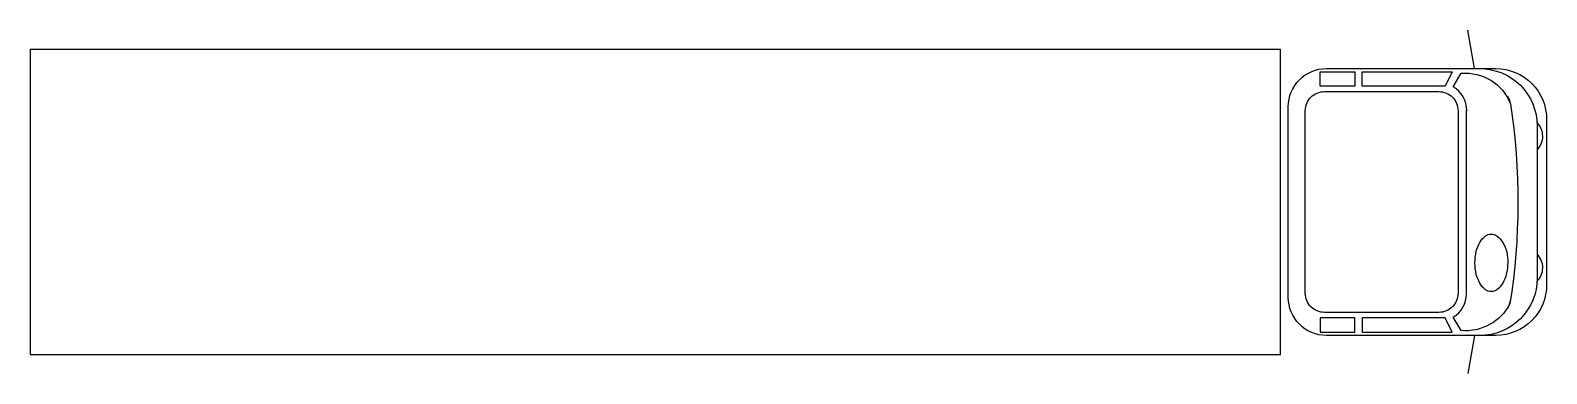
# Model space of a CAD drawing. Header units: millimetres. Extents: x -3129.9 to -3117.8, y 1873.7 to 1876.5.
import ezdxf

# ---------------------------------------------------------------- set-up
doc = ezdxf.new("R2010")
doc.units = ezdxf.units.MM
doc.header["$LTSCALE"] = 10
doc.layers.add('Veículos', color=2, linetype='Continuous')

msp = doc.modelspace()

# ---------------------------------------------------------------- linework, layer by layer
at = {"layer": 'Veículos'}
for points in [[(-3118.341, 1876.176), (-3118.394, 1876.482)], [(-3118.341, 1874.042), (-3118.394, 1873.737)]]:
    msp.add_lwpolyline(points, dxfattribs=at)
for points in [[(-3119.889, 1873.89), (-3119.889, 1876.328), (-3129.878, 1876.328), (-3129.878, 1873.89)], [(-3119.572, 1876.035), (-3119.572, 1876.151), (-3119.295, 1876.151), (-3119.295, 1876.035)], [(-3119.237, 1876.151), (-3118.519, 1876.151), (-3118.575, 1876.035), (-3119.237, 1876.035)], [(-3119.572, 1874.184), (-3119.572, 1874.068), (-3119.295, 1874.068), (-3119.295, 1874.184)], [(-3119.237, 1874.068), (-3118.519, 1874.068), (-3118.575, 1874.184), (-3119.237, 1874.184)]]:
    msp.add_lwpolyline(points, close=True, dxfattribs=at)
for points in [[(-3117.764, 1874.449, -0.414214), (-3118.17, 1874.042), (-3119.523, 1874.042, -0.414214), (-3119.828, 1874.347), (-3119.828, 1875.871, -0.414214), (-3119.523, 1876.176), (-3118.17, 1876.176, -0.414214), (-3117.764, 1875.77)], [(-3118.625, 1875.992, -0.414214), (-3118.472, 1875.839), (-3118.472, 1874.379, -0.414214), (-3118.625, 1874.227), (-3119.539, 1874.227, -0.414214), (-3119.692, 1874.379), (-3119.692, 1875.839, -0.414214), (-3119.539, 1875.992)], [(-3118.206, 1874.852, -0.15854), (-3118.161, 1874.838, -0.106465), (-3118.114, 1874.785, -0.07162), (-3118.083, 1874.707, -0.071565), (-3118.075, 1874.623, -0.057969), (-3118.086, 1874.531, -0.07162), (-3118.114, 1874.461, -0.106465), (-3118.161, 1874.408, -0.15854), (-3118.206, 1874.394, -0.15854), (-3118.252, 1874.408, -0.106465), (-3118.298, 1874.461, -0.07162), (-3118.326, 1874.531, -0.057969), (-3118.337, 1874.623, -0.057969), (-3118.326, 1874.715, -0.07162), (-3118.298, 1874.785, -0.106465), (-3118.252, 1874.838, -0.15854)]]:
    msp.add_lwpolyline(points, format="xyb", close=True, dxfattribs=at)
for points in [[(-3118.402, 1875.839, 0.264643), (-3118.511, 1876.031), (-3118.447, 1876.138, -0.332459), (-3118.053, 1875.895, -0.076372), (-3118.057, 1874.295, -0.30161), (-3118.447, 1874.081), (-3118.511, 1874.188, 0.272186), (-3118.405, 1874.376), (-3118.405, 1875.843)], [(-3118.297, 1876.176, -0.414214), (-3117.84, 1875.719), (-3117.84, 1874.5, -0.414214), (-3118.297, 1874.042, -0.414214)]]:
    msp.add_lwpolyline(points, format="xyb", dxfattribs=at)
for centre, radius, start, end in [((-3118.203, 1875.872), 0.152, 8.5774, 32.7904), ((-3117.948, 1875.635), 0.153, 314.8438, 45.5129), ((-3117.948, 1874.584), 0.153, 314.4871, 45.1562), ((-3118.203, 1874.346), 0.152, 327.2096, 351.4226)]:
    msp.add_arc(centre, radius, start, end, dxfattribs=at)

doc.saveas('drawing.dxf')
